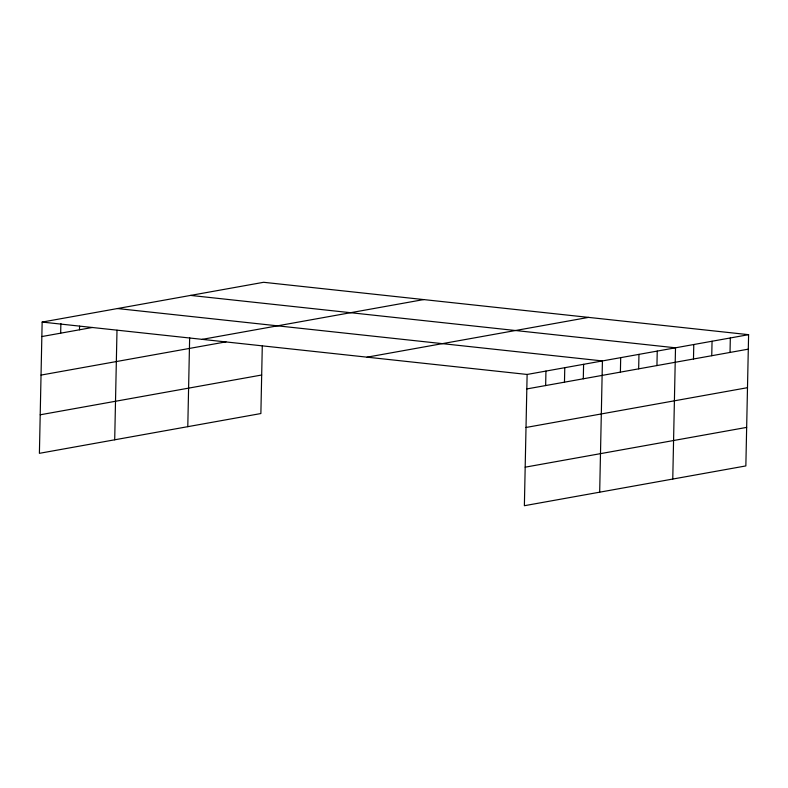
<?xml version="1.0" encoding="UTF-8"?>
<svg xmlns="http://www.w3.org/2000/svg" width="788" height="788" viewBox="0 0 788 788"><rect width="100%" height="100%" fill="white"/><g stroke="black" fill="none" stroke-linecap="round" stroke-linejoin="round"><path stroke-width="1.18" d="M748.6 334.673L527.123 374.458L524.375 505.709L745.852 465.925L748.6 334.673L263.625 282.291L42.148 322.075L39.4 453.327L260.877 413.542L262.286 346.129M60.676 333.166L60.873 323.513M79.499 329.788L79.568 326.173M114.703 439.803L116.998 330.251M187.79 426.672L189.652 337.589M545.651 385.559L545.946 371.079M564.474 382.18L564.779 367.691M583.297 378.792L583.603 364.312M599.678 492.185L602.426 360.934L117.451 308.541M620.392 372.133L620.698 357.654M638.664 368.843L638.97 354.364M656.936 365.563L657.241 351.084M672.765 479.055L675.513 347.804L190.538 295.411M693.479 359.003L693.785 344.523M711.751 355.723L712.056 341.234M730.023 352.433L730.328 337.954M41.843 336.555L92.442 327.463M202.191 339.362L423.668 299.578M41.035 375.088L225.969 341.864M40.208 414.793L261.685 375.009M367.08 357.171L588.557 317.387M526.817 388.937L748.295 349.153M526.01 427.47L747.487 387.686M525.182 467.176L746.66 427.391M42.148 322.075L527.123 374.458"/></g></svg>
